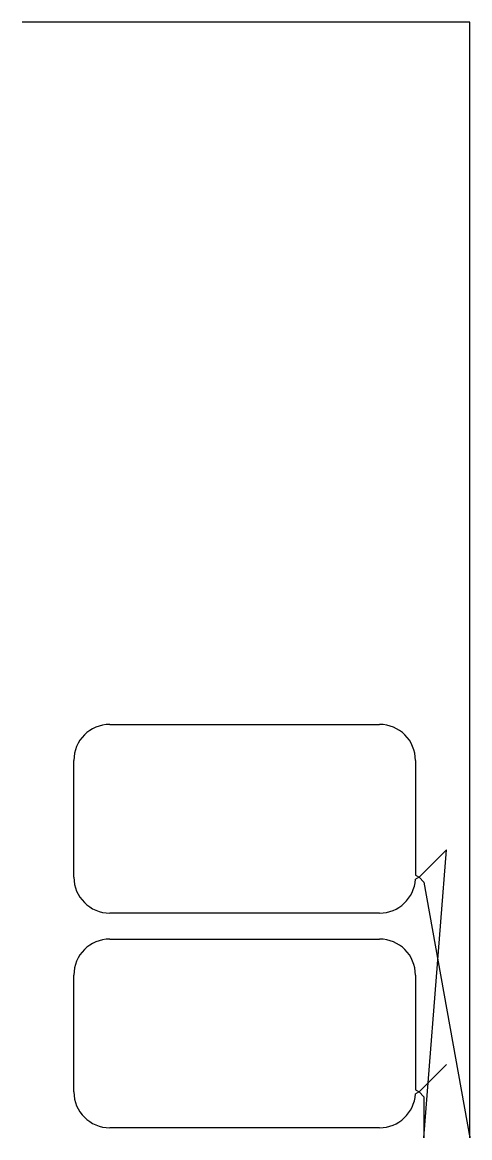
# Model space of a CAD drawing. Header units: metres. Extents: x 0 to 323, y 0 to 806.
import ezdxf

# ---------------------------------------------------------------- set-up
doc = ezdxf.new("R2010")
doc.units = ezdxf.units.M

msp = doc.modelspace()

# ---------------------------------------------------------------- linework, layer by layer
at = {"layer": 'TOOL_0'}
for p, q in [((1.002, 805.737), (0.002, 805.737)), ((323.467, 805.737), (1.002, 805.737)), ((323.467, 1), (323.467, 805.737)), ((63.259, 298.547), (258.259, 298.547)), ((37.259, 188.247), (37.259, 272.547)), ((284.259, 272.547), (284.259, 189.747)), ((306.636, 208.008), (286.837, 188.209)), ((290.372, 0), (306.636, 208.008)), ((286.837, 188.209), (284.216, 186.747)), ((284.259, 189.747), (286.837, 188.21)), ((286.837, 188.21), (290.373, 184.674)), ((290.373, 184.674), (323.467, 0)), ((258.259, 162.247), (63.259, 162.247)), ((63.258, 143.471), (258.258, 143.471)), ((37.258, 33.171), (37.258, 117.471)), ((284.258, 117.471), (284.258, 34.671)), ((306.635, 52.932), (286.836, 33.133)), ((286.836, 33.133), (284.215, 31.671)), ((284.258, 34.671), (286.836, 33.134)), ((286.836, 33.134), (290.372, 29.598)), ((290.372, 29.598), (290.372, 0)), ((258.258, 7.171), (63.258, 7.171)), ((323.467, 0), (323.467, 1)), ((323.467, 1), (323.467, 0)), ((323.467, 0), (323.467, 1)), ((323.467, 0), (323.467, 0))]:
    msp.add_line(p, q, dxfattribs=at)
for centre, start, end in [((63.259, 272.547), 90, 180), ((258.259, 272.547), 0, 90), ((63.259, 188.247), 180, 270), ((258.259, 188.247), 270, 356.692677), ((63.258, 117.471), 90, 180), ((258.258, 117.471), 0, 90), ((63.258, 33.171), 180, 270), ((258.258, 33.171), 270, 356.692677)]:
    msp.add_arc(centre, 26, start, end, dxfattribs=at)

doc.saveas('drawing.dxf')
